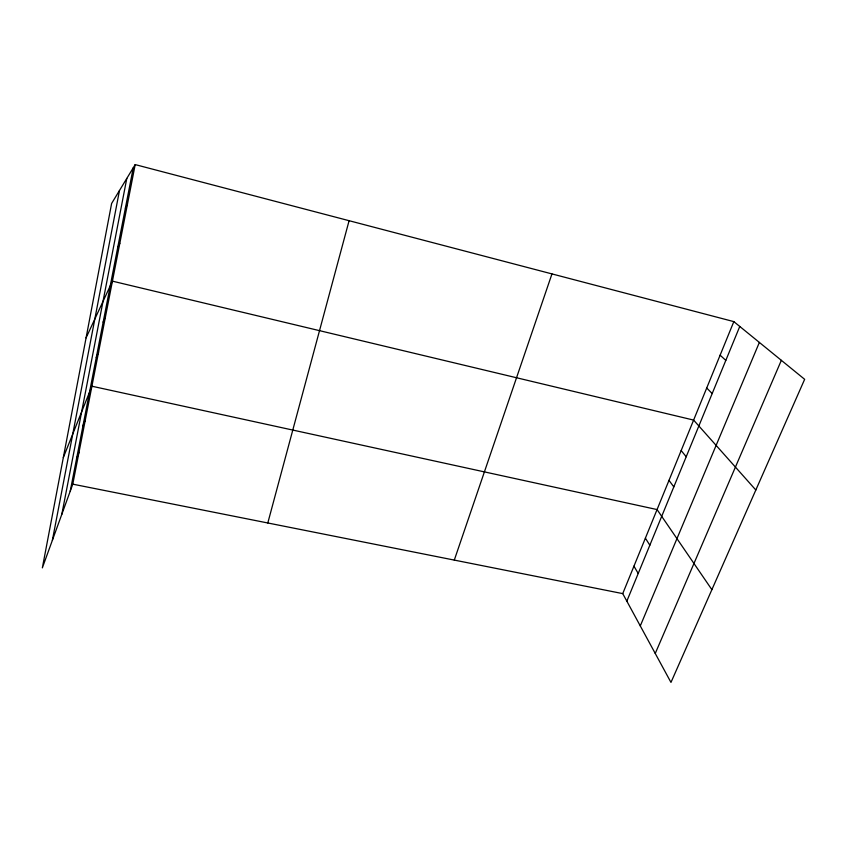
<?xml version="1.0" encoding="UTF-8"?>
<svg xmlns="http://www.w3.org/2000/svg" width="847" height="847" viewBox="0 0 847 847"><rect width="100%" height="100%" fill="white"/><g stroke="black" fill="none" stroke-linecap="round" stroke-linejoin="round"><path stroke-width="1.27" d="M52.376 540.301L119.48 190.501M61.82 514.32L126.796 178.431M70.227 491.186L133.244 167.791M72.778 484.166L135.192 164.593L733.83 321.616L804.65 379.318L670.972 682.407L622.736 593.62L72.778 484.166L42.35 567.882L111.624 203.46L135.192 164.593M267.8 522.98L349.091 220.696M454.299 560.1L551.969 273.909M76.516 458.947L79.004 452.266M82.942 425.946L85.378 419.625M63.313 457.571L91.91 386.221L657.06 509.566L711.882 589.66M622.736 593.62L733.83 321.616M626.833 601.158L739.77 326.455M96.262 357.582L98.58 352.034M640.29 625.922L759.367 342.421M655.25 653.461L781.347 360.324M103.165 322.156L105.42 317.022M86.066 337.889L112.429 281.151L693.608 420.08L755.831 490.021M117.712 247.515L119.819 243.28M125.377 208.171L127.41 204.445M720.119 355.179L725.815 360.388M706.716 388L712.179 393.559M681.168 450.551L686.208 456.755M668.992 480.365L673.82 486.866M645.382 538.163L649.84 545.214M633.948 566.177L638.215 573.472"/></g></svg>
